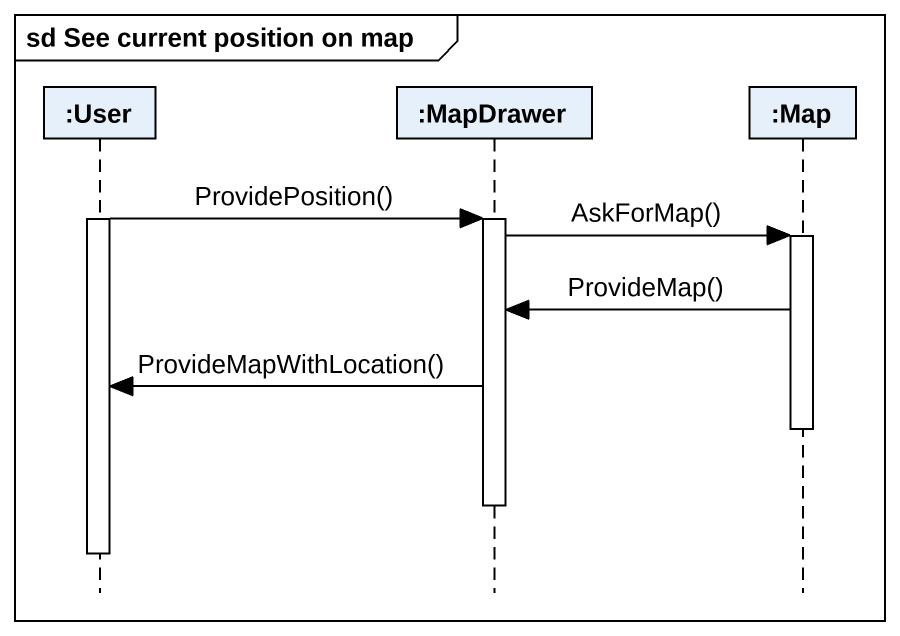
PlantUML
@startuml
mainframe sd See current position on map
hide footbox
participant ":User" as User
participant ":MapDrawer" as MapDrawer
participant ":Map" as Map_

activate User
User -> MapDrawer : ProvidePosition()
activate MapDrawer
MapDrawer -> Map_ : AskForMap()
activate Map_
Map_ -> MapDrawer : ProvideMap()
MapDrawer -> User : ProvideMapWithLocation()
deactivate Map_
deactivate MapDrawer
deactivate User
@enduml
